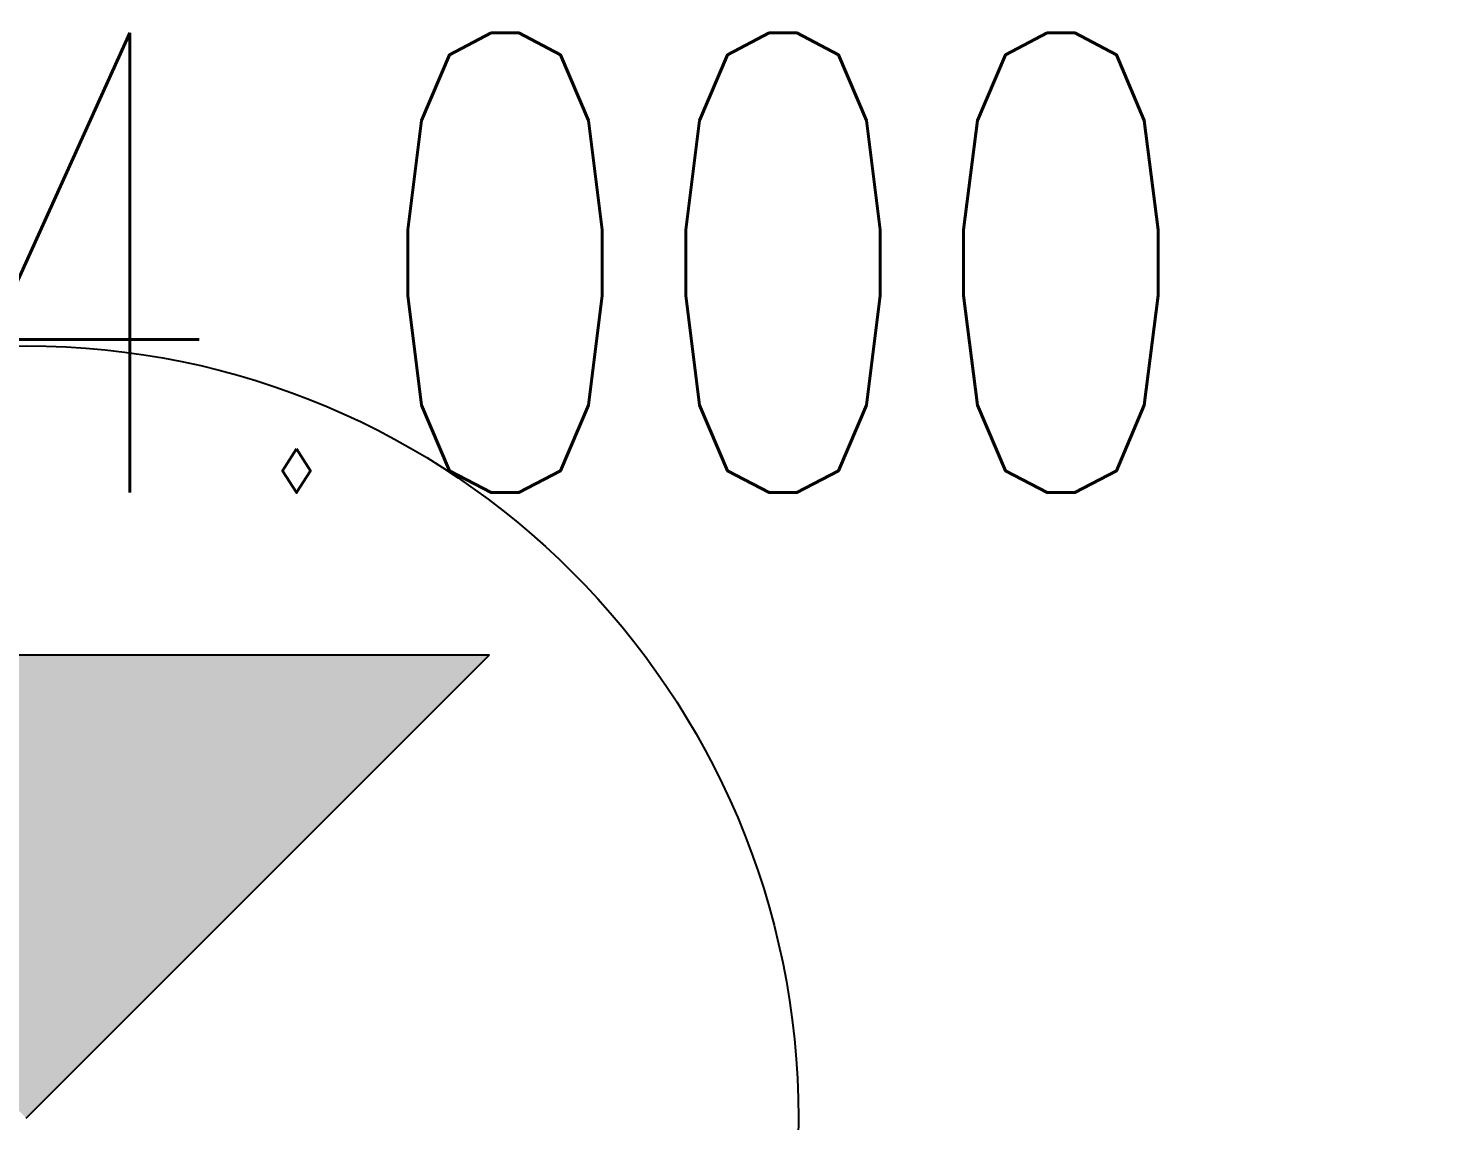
# Model space of a CAD drawing. Extents: x 36903891 to 38126251, y 2073392 to 2924740.
# Drawn here: x 37111160 to 37112991, y 2286640 to 2288055 of the extents above; entities that cross this region are included whole.
import ezdxf
from ezdxf.xclip import XClip

# ---------------------------------------------------------------- set-up
doc = ezdxf.new("R2010")
doc.units = 0
doc.header["$LTSCALE"] = 1000
doc.header["$XCLIPFRAME"] = 0
doc.linetypes.add('CENTER', pattern=[2, 1.25, -0.25, 0.25, -0.25])
doc.linetypes.add('CENTER2', pattern=[28.575, 19.05, -3.175, 3.175, -3.175])
doc.layers.get('Defpoints').update_dxf_attribs({"color": 8})
for name, color, linetype in [('#幕墙线-平面', 8, 'Continuous'), ('#轴线', 8, 'CENTER2'), ('A-DIMS', 8, 'Continuous'), ('A-DIMS-ELEV', 8, 'Continuous'), ('A-GRID', 8, 'CENTER'), ('A-STRS-HRAL', 8, 'Continuous'), ('DIM', 8, 'Continuous'), ('周边建筑', 8, 'Continuous')]:
    doc.layers.add(name, color=color, linetype=linetype)
doc.styles.add('_TCH_DIM', font='SIMPLEX', dxfattribs={"bigfont": 'GBCBIG'})
doc.styles.add('_TCH_DIM_T3', font='SIMPLEX', dxfattribs={"width": 0.705882, "bigfont": 'GBCBIG'})
doc.dimstyles.new('_TCH_ARROW&&200', dxfattribs={"dimtxt": 595, "dimasz": 400, "dimexe": 500, "dimexo": 600, "dimgap": 252.5, "dimtad": 1, "dimdec": 0, "dimzin": 0, "dimdsep": 46, "dimtxsty": '_TCH_DIM_T3', "dimcen": 0.09, "dimclrt": 4, "dimazin": 2, "dimtfac": 1, "dimtdec": 0, "dimtix": 1, "dimtmove": 2, "dimatfit": 3, "dimfxl": 200, "dimtolj": 1, "dimtzin": 0, "dimarcsym": 0})

# ---------------------------------------------------------------- blocks, each defined once
blk = doc.blocks.new('DOTE-11')
at = {"layer": '#轴线'}
for radius, end in [(146600, 183.99981), (138800, 210.188417), (130400, 210.329381), (127950, 210.37401)]:
    blk.add_arc((36780598.5, 2918657.2), radius, 324.5, end, dxfattribs=at)
blk = doc.blocks.new('FDGFH')
at = {"layer": 'A-GRID'}
blk.add_blockref('DOTE-11', (-36780598.5, -2918657.2), dxfattribs=at)
blk = doc.blocks.new('A$C80b62fe7')
at = {"layer": '#幕墙线-平面'}
for radius, start, end in [(128529.4, 333.502247, 195.775797), (127529.4, 333.539851, 195.788397)]:
    blk.add_arc((71051.6, 188867.4), radius, start, end, dxfattribs=at)
blk = doc.blocks.new('DASWQE')
at = {"layer": 'DIM', "ltscale": 10}
blk.add_blockref('A$C80b62fe7', (-71047, -188863), dxfattribs=at)
blk = doc.blocks.new('A$C216ef243')
at = {"layer": '周边建筑', "ltscale": 5}
blk.add_arc((0, 0), 65000, 322.263619, 219.122013, dxfattribs=at)
blk = doc.blocks.new('*D367')
at = {"layer": 'A-DIMS', "lineweight": -2, "transparency": 16777216}
for p, q in [((39376977.4, 2099439.2), (39376796.8, 2099199.7)), ((39379818.5, 2097239.4), (39379631.7, 2097004.6))]:
    blk.add_line(p, q, dxfattribs=at)
blk.add_arc((39294410.4, 1989869.2), 137396.6, 51.666158, 52.833196, dxfattribs=at)
at = {"layer": 'A-DIMS', "transparency": 16777216}
for points in [[(39377376.6, 2099304.6), (39377457, 2099411), (39377097.7, 2099599)], [(39379671, 2097696.7), (39379588.2, 2097592.2), (39379943, 2097395.9)]]:
    blk.add_solid(points, dxfattribs=at)
at = {"layer": 'Defpoints', "color": 0, "transparency": 16777216}
for p in [(39377338.4, 2099918.4), (39379001, 2098138.5), (39380192, 2097708.9), (39294410.4, 1989869.2)]:
    blk.add_point(p, dxfattribs=at)
at = {"layer": 'A-DIMS', "transparency": 16777216, "insert": (39378864.3, 2098941.6), "char_height": 595, "attachment_point": 5, "rotation": 322.2497, "style": '_TCH_DIM_T3'}
blk.add_mtext('\\A1;1.5°', dxfattribs=at)
blk = doc.blocks.new('*D368')
at = {"layer": 'A-DIMS', "lineweight": -2, "transparency": 16777216}
for p, q in [((39374079.6, 2101563.9), (39373905.4, 2101319.7)), ((39376977.4, 2099439.2), (39376796.8, 2099199.7))]:
    blk.add_line(p, q, dxfattribs=at)
blk.add_arc((39294410.4, 1989869.2), 137396.6, 53.166804, 54.333811, dxfattribs=at)
at = {"layer": 'A-DIMS', "transparency": 16777216}
for points in [[(39374482.3, 2101439.8), (39374559.9, 2101548.2), (39374195.8, 2101726.7)], [(39376818, 2099892.5), (39376737.9, 2099785.9), (39377097.7, 2099599)]]:
    blk.add_solid(points, dxfattribs=at)
at = {"layer": 'Defpoints', "color": 0, "transparency": 16777216}
for p in [(39374428.1, 2102052.4), (39376136.6, 2100316.7), (39377338.4, 2099918.4), (39294410.4, 1989869.2)]:
    blk.add_point(p, dxfattribs=at)
at = {"layer": 'A-DIMS', "transparency": 16777216, "insert": (39375978.9, 2101115.9), "char_height": 595, "attachment_point": 5, "rotation": 323.7503, "style": '_TCH_DIM_T3'}
blk.add_mtext('\\A1;1.5°', dxfattribs=at)
blk = doc.blocks.new('CXVFG')
at = {"layer": 'A-DIMS-ELEV'}
blk.add_hatch(color=256, dxfattribs=at).paths.add_polyline_path([(39294377.2, 1989825.2), (39293777.2, 1990425.2), (39294977.2, 1990425.2)])
for p in [(39293777.2, 1990425.2), (39294377.2, 1989825.2)]:
    blk.add_line(p, (39294977.2, 1990425.2), dxfattribs=at)
at = {"layer": '周边建筑'}
blk.add_circle((39294377.2, 1989825.2), 1000, dxfattribs=at)
blk.add_blockref('A$C216ef243', (39294377.2, 1989825.2), dxfattribs=at)
at = {"layer": 'A-DIMS-ELEV', "style": '_TCH_DIM', "width": 0.705882}
blk.add_text('1274.000', height=595, dxfattribs=at).set_placement((39293197.2, 1990635.2))
at = {"layer": 'A-DIMS'}
for base, p1, p2, picture, middle in [((39376136.6, 2100316.7), (39377338.4, 2099918.4), (39374428.1, 2102052.4), '*D368', (39375978.9, 2101115.9)), ((39379001, 2098138.5), (39380192, 2097708.9), (39377338.4, 2099918.4), '*D367', (39378864.3, 2098941.6))]:
    dim = blk.add_angular_dim_3p(base=base, center=(39294410.4, 1989869.2), p1=p1, p2=p2, dimstyle='_TCH_ARROW&&200', override={"dimclrd": 256, "dimclre": 256, "dimclrt": 256, "dimtfill": 0, "dimtfillclr": 256}, dxfattribs=at)
    dim.commit()
    dim.dimension.update_dxf_attribs({"geometry": picture, "text_midpoint": middle})
blk = doc.blocks.new('JUTEWR')
at = {"layer": 'A-STRS-HRAL'}
blk.add_blockref('DASWQE', (36747505.1, 2929436.7), dxfattribs=at)
at = {"layer": 'DIM'}
for name, p in [('FDGFH', (36747509.7, 2929430.5)), ('CXVFG', (-2546867.6, 939615.9))]:
    blk.add_blockref(name, p, dxfattribs=at)

msp = doc.modelspace()

# ---------------------------------------------------------------- block references
at = {"layer": 'DIM'}
ref = msp.add_blockref('JUTEWR', (363648.3, -642797.5), dxfattribs=at)
XClip(ref).set_block_clipping_path([(36540243.0880557299, 2702892.0700622862), (36938694.1744792983, 3117037.741362222)])

doc.saveas('drawing.dxf')
